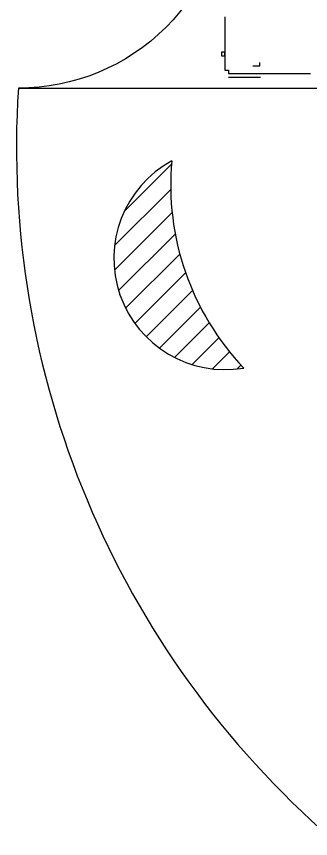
# Model space of a CAD drawing. Extents: x 686 to 7153, y 6615 to 11583.
# Drawn here: x 4446.2 to 4494.8, y 8317.8 to 8454.2 of the extents above; entities that cross this region are included whole.
import ezdxf

# ---------------------------------------------------------------- set-up
doc = ezdxf.new("R2010")
doc.units = 0
doc.header["$MEASUREMENT"] = 0
doc.layers.get('0').update_dxf_attribs({"linetype": 'CONTINUOUS'})
for name, color, linetype in [('3', 3, 'CONTINUOUS'), ('7', 7, 'CONTINUOUS'), ('TEXT', 3, 'CONTINUOUS')]:
    doc.layers.add(name, color=color, linetype=linetype)

# ---------------------------------------------------------------- blocks, each defined once
blk = doc.blocks.new('*X27')
at = {"color": 0}
for p, q in [((6222.03, 3768.37), (6235.56, 3781.9)), ((6219.22, 3758.49), (6235.34, 3774.61)), ((6219.18, 3751.38), (6235.75, 3767.95)), ((6220.37, 3745.5), (6236.65, 3761.78)), ((6222.39, 3740.44), (6237.96, 3756.02)), ((6225.05, 3736.04), (6239.63, 3750.61)), ((6228.3, 3732.21), (6241.61, 3745.53)), ((6232.1, 3728.94), (6243.88, 3740.72)), ((6236.47, 3726.25), (6246.42, 3736.19)), ((6241.5, 3724.2), (6249.21, 3731.91)), ((6247.33, 3722.96), (6252.24, 3727.86)), ((6254.37, 3722.92), (6255.5, 3724.06))]:
    blk.add_line(p, q, dxfattribs=at)
blk = doc.blocks.new('花03')
at = {"layer": '3'}
for p, q in [((700.08, 485.42), (700.08, 470.68)), ((698.6, 470.68), (698.6, 469.21)), ((700.08, 470.68), (698.6, 470.68)), ((700.08, 470.68), (700.08, 463.31)), ((700.08, 469.21), (700.08, 470.68)), ((698.6, 469.21), (700.08, 469.21)), ((711.57, 465.03), (714.52, 465.03)), ((714.52, 465.03), (714.52, 466.5)), ((700.08, 463.31), (701.55, 463.31)), ((701.55, 463.31), (701.55, 461.84)), ((701.55, 461.84), (735.48, 461.84)), ((701.55, 460.36), (714.83, 460.36))]:
    blk.add_line(p, q, dxfattribs=at)
for centre, radius, start, end in [((700.21, 385.25), 46.11, 118.7156, 279.495), ((788.34, 415.78), 110.73, 174.8633, 223.3473)]:
    blk.add_arc(centre, radius, start, end, dxfattribs=at)
at = {"layer": '7'}
blk.add_line((614.6, 455.78), (1046.6, 455.78), dxfattribs=at)
blk.add_lwpolyline([(701, 542.18, -0.414214), (614.6, 455.78, 0.23412), (744.2, 144.74, 0.23412)], format="xyb", dxfattribs=at)
at = {"layer": '3', "xscale": 1.44, "yscale": 1.44, "zscale": 1.44}
blk.add_blockref('*X27', (-8301.26, -5021.62), dxfattribs=at)

msp = doc.modelspace()

# ---------------------------------------------------------------- block references
at = {"layer": 'TEXT', "xscale": 0.4, "yscale": 0.4, "zscale": 0.4}
msp.add_blockref('花03', (4200.65, 8259.94), dxfattribs=at)

doc.saveas('drawing.dxf')
